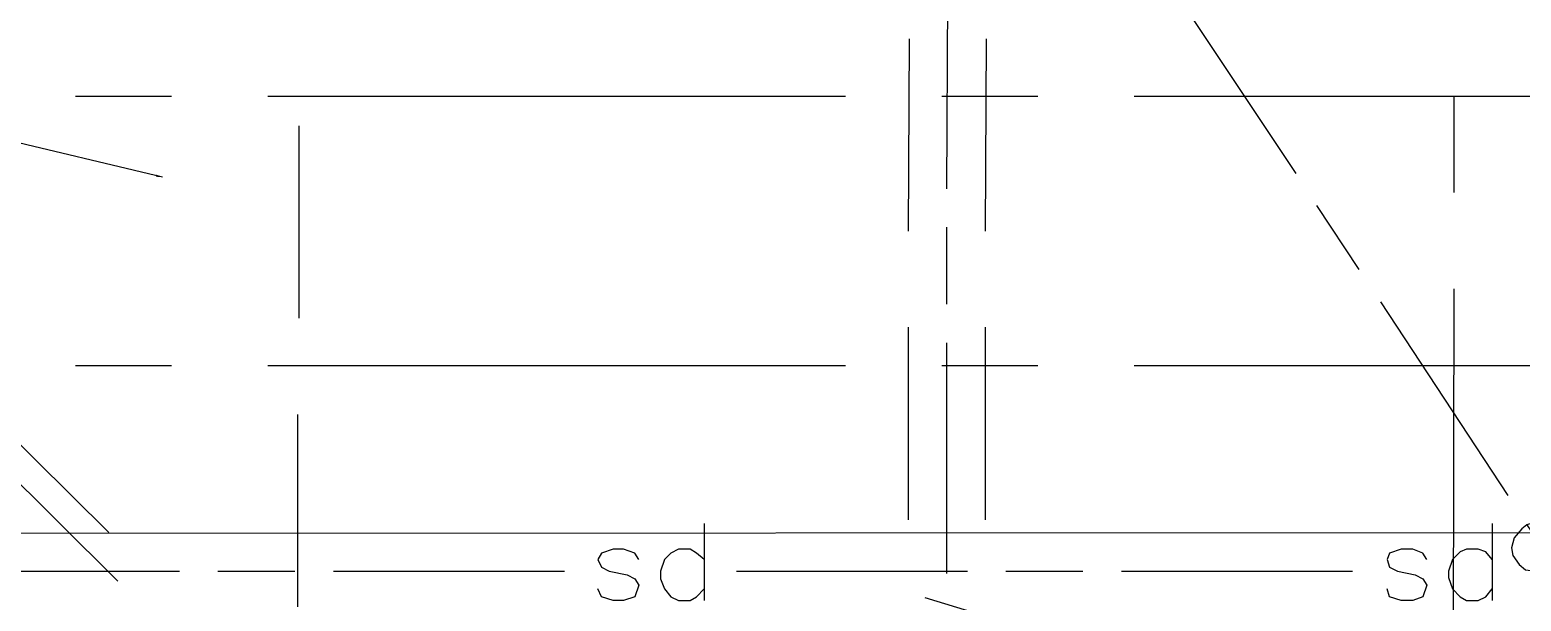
# Model space of a CAD drawing. Header units: feet. Extents: x 0 to 650, y -1 to 438.
# Drawn here: x 294.85 to 333.58, y 258.45 to 273.3 of the extents above; entities that cross this region are included whole.
import ezdxf

# ---------------------------------------------------------------- set-up
doc = ezdxf.new("R2010")
doc.units = ezdxf.units.FT
for name, color, linetype in [('AGUA_ABANDONADO', 8, 'CONTINUOUS'), ('ANOTACION', 8, 'CONTINUOUS'), ('DRENAJE_PLUVIAL', 3, 'CONTINUOUS'), ('DRENAJE_PLUVIAL_ABANDONADO', 8, 'CONTINUOUS'), ('EJE_VIA', 7, 'CONTINUOUS'), ('ELECTRICO_AEREO_ABANDONADO', 8, 'CONTINUOUS'), ('METRO_RW', 140, 'CONTINUOUS')]:
    doc.layers.add(name, color=color, linetype=linetype)
doc.styles.add('OpenSansCondensed-Light', font='OpenSansCondensed-Light.ttf')
doc.dimstyles.new('EZDXF', dxfattribs={"dimtxt": 0.25, "dimasz": 0.175, "dimexe": 0.375, "dimexo": 0.125, "dimgap": 0.1, "dimtad": 1, "dimlfac": 100, "dimzin": 12, "dimdsep": 46, "dimtxsty": 'OpenSansCondensed-Light', "dimblk": 'ARCHTICK', "dimcen": 2.5, "dimazin": 3, "dimtfac": 0.5, "dimtmove": 2, "dimatfit": 3})

# ---------------------------------------------------------------- blocks, each defined once
blk = doc.blocks.new('_ARCHTICK')
at = {"color": 0, "linetype": 'BYBLOCK', "const_width": 0.15}
blk.add_lwpolyline([(-0.5, -0.5), (0.5, 0.5)], dxfattribs=at)

msp = doc.modelspace()

# ---------------------------------------------------------------- linework, layer by layer
at = {"layer": 'AGUA_ABANDONADO'}
for p, q in [((318.667, 269.167), (318.7, 275.167)), ((317.667, 268.067), (317.7, 273.067)), ((319.667, 268.067), (319.7, 273.067)), ((318.667, 266.167), (318.667, 268.167)), ((317.667, 260.567), (317.667, 265.567)), ((319.667, 260.567), (319.667, 265.567)), ((318.667, 259.167), (318.667, 265.167))]:
    msp.add_line(p, q, dxfattribs=at)
msp.add_lwpolyline([(318.067, 257), (319.4, 257.4), (318.067, 257.767), (319.433, 258.133), (318.1, 258.533)], dxfattribs=at)
at = {"layer": 'DRENAJE_PLUVIAL'}
for p, q in [((259.333, 260.2), (531.467, 260.333)), ((312.367, 260.467), (312.367, 258.467)), ((332.833, 260.467), (332.833, 258.467)), ((292.733, 259.233), (298.733, 259.233)), ((299.733, 259.233), (301.733, 259.233)), ((302.733, 259.233), (308.733, 259.233)), ((313.2, 259.233), (319.2, 259.233)), ((320.2, 259.233), (322.2, 259.233)), ((323.2, 259.233), (329.2, 259.233))]:
    msp.add_line(p, q, dxfattribs=at)
for points in [[(310.667, 259.533), (310.567, 259.7), (310.267, 259.8), (310, 259.8), (309.7, 259.7), (309.6, 259.533), (309.7, 259.333), (309.9, 259.233), (310.367, 259.133), (310.567, 259.033), (310.667, 258.867), (310.567, 258.567), (310.267, 258.467), (310, 258.467), (309.7, 258.567), (309.6, 258.767)], [(312.367, 259.533), (312.167, 259.7), (312, 259.8), (311.7, 259.8), (311.5, 259.7), (311.333, 259.533), (311.233, 259.233), (311.233, 259.033), (311.333, 258.767), (311.5, 258.567), (311.7, 258.467), (312, 258.467), (312.167, 258.567), (312.367, 258.767)], [(331.133, 259.533), (331.033, 259.7), (330.767, 259.8), (330.467, 259.8), (330.167, 259.7), (330.1, 259.533), (330.167, 259.333), (330.367, 259.233), (330.833, 259.133), (331.033, 259.033), (331.133, 258.867), (331.033, 258.567), (330.767, 258.467), (330.467, 258.467), (330.167, 258.567), (330.1, 258.767)], [(332.833, 259.533), (332.667, 259.733), (332.467, 259.8), (332.167, 259.8), (332, 259.733), (331.8, 259.533), (331.7, 259.233), (331.7, 259.067), (331.8, 258.767), (332, 258.567), (332.167, 258.467), (332.467, 258.467), (332.667, 258.567), (332.833, 258.767)]]:
    msp.add_lwpolyline(points, dxfattribs=at)
at = {"layer": 'DRENAJE_PLUVIAL_ABANDONADO'}
for p, q in [((279.433, 277.533), (296.9, 260.233)), ((292.9, 263.167), (297.133, 258.967))]:
    msp.add_line(p, q, dxfattribs=at)
at = {"layer": 'EJE_VIA'}
for p, q in [((331.833, 271.567), (331.833, 269.067)), ((331.833, 266.567), (331.8, 251.567)), ((298.533, 264.567), (296.033, 264.567)), ((316.033, 264.567), (301.033, 264.567)), ((321.033, 264.567), (318.533, 264.567)), ((331.833, 264.567), (323.533, 264.567)), ((344.833, 264.567), (331.833, 264.567))]:
    msp.add_line(p, q, dxfattribs=at)
at = {"layer": 'ELECTRICO_AEREO_ABANDONADO'}
for p, q in [((324.4, 274.567), (327.733, 269.567)), ((328.267, 268.733), (329.367, 267.067)), ((329.933, 266.233), (333.233, 261.2))]:
    msp.add_line(p, q, dxfattribs=at)
msp.add_lwpolyline([(333.733, 260.433), (334.367, 259.5), (334.533, 259.6), (334.633, 259.767), (334.667, 259.9), (334.633, 260.133), (334.467, 260.367), (334.3, 260.467), (334.033, 260.533), (333.733, 260.433), (333.6, 260.333), (333.4, 260.1), (333.333, 259.833), (333.367, 259.633), (333.533, 259.4), (333.7, 259.267), (333.967, 259.233)], dxfattribs=at)
at = {"layer": 'METRO_RW'}
for p, q in [((298.533, 271.567), (296.033, 271.567)), ((316.033, 271.567), (301.033, 271.567)), ((321.033, 271.567), (318.533, 271.567)), ((331.833, 271.567), (323.533, 271.567)), ((331.833, 271.567), (331.833, 269.067)), ((344.833, 271.567), (331.833, 271.567)), ((301.833, 270.8), (301.833, 265.8)), ((331.833, 266.567), (331.8, 251.567)), ((298.533, 264.567), (296.033, 264.567)), ((316.033, 264.567), (301.033, 264.567)), ((321.033, 264.567), (318.533, 264.567)), ((331.833, 264.567), (323.533, 264.567)), ((344.833, 264.567), (331.833, 264.567)), ((301.8, 263.3), (301.8, 258.3))]:
    msp.add_line(p, q, dxfattribs=at)

# ---------------------------------------------------------------- leaders
at = {"layer": 'ANOTACION'}
msp.add_leader([(298.3, 269.467), (277.467, 274.433), (275.8, 274.433)], dimstyle='EZDXF', dxfattribs=at)

doc.saveas('drawing.dxf')
